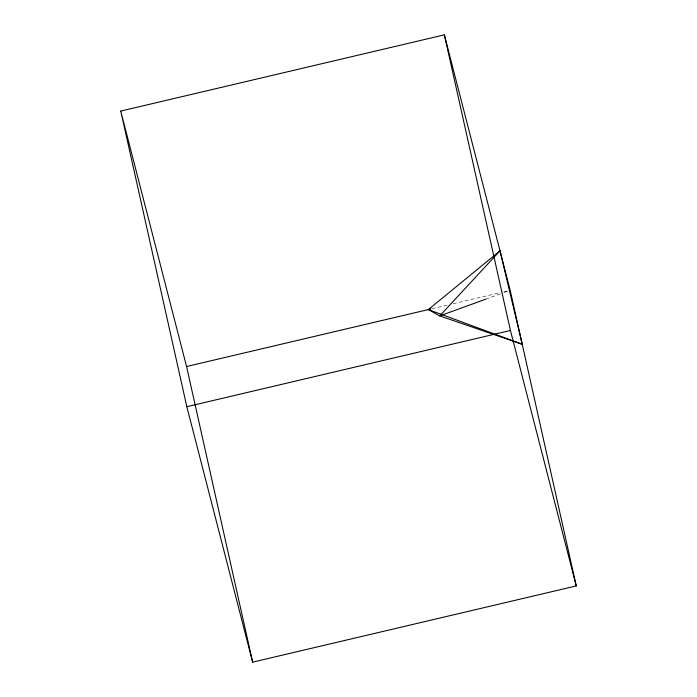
<?xml version="1.0" encoding="UTF-8"?>
<svg xmlns="http://www.w3.org/2000/svg" width="697" height="697" viewBox="0 0 697 697"><rect width="100%" height="100%" fill="white"/><g stroke="black" fill="none" stroke-linecap="round" stroke-linejoin="round"><path stroke-width="0.52" stroke-dasharray="3.48 2.61" d="M485.67 299.205L503.025 292.897M504.044 292.531L508.13 291.041M431.913 308.736L448.833 304.746M453.067 303.753L499.688 292.775M503.826 291.799L508.078 290.797"/><path stroke-width="1.05" d="M500.002 250.842L439.72 315.907L428.359 309.573L500.002 250.842L522.236 344.266L439.72 315.907L485.67 299.205M120.747 111.076L444.355 34.85L510.169 290.3L576.253 585.924L252.645 662.15L186.831 406.7L120.747 111.076L186.569 366.526L252.645 662.15M186.569 366.526L430.859 308.98M186.831 406.7L510.431 330.474L576.253 585.924M428.359 309.573L522.236 344.266M444.355 34.85L510.431 330.474"/></g></svg>
